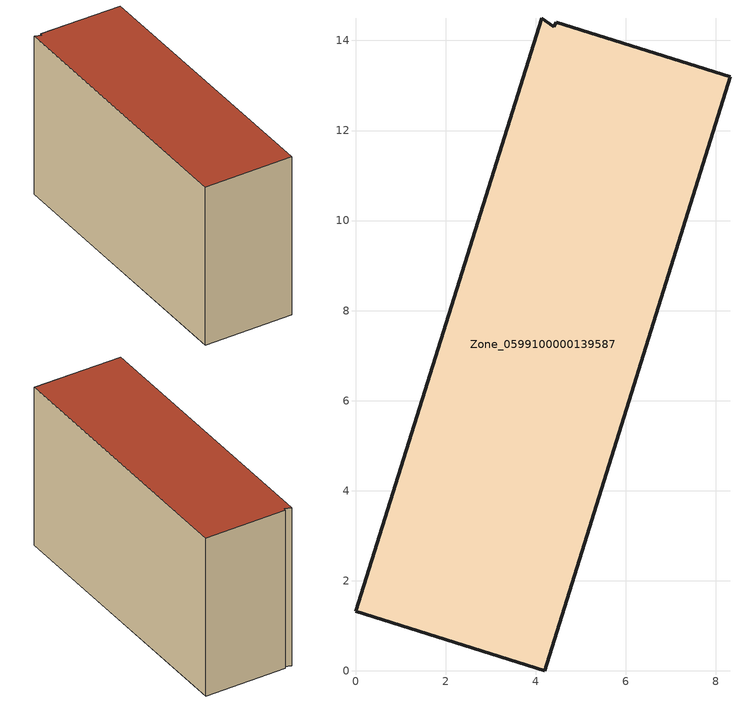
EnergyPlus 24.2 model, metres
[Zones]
Zone_0599100000139587
 floor ground (C_G): 4.46,14.41 8.32,13.19 4.2,0 0,1.32 4.13,14.49 4.41,14.31 z0.61
 wall outside (C_F): 4.2,0 8.32,13.19 4.46,14.41 4.41,14.31 4.13,14.49 0,1.32 4.2,0 z0.61:8.8
 roof outside (C_R): 8.32,13.19 4.46,14.41 4.41,14.31 4.13,14.49 0,1.32 4.2,0 z8.8
[BUILDING]
Pand.0599100000139587: North Axis=0; Terrain=City; Loads Convergence Tolerance Value=0.04; Temperature Convergence Tolerance Value=0.4; Solar Distribution=FullExterior; Maximum Number of Warmup Days=25; Minimum Number of Warmup Days=1
[Site:Location]
Rotterdam.The.Hague.AP_ZH_NLD Design_Conditions: Latitude=51.96; Longitude=4.45; Time Zone=1; Elevation=-4.5
[SITE:GROUNDTEMPERATURE:BUILDINGSURFACE]
18, 18, 18, 18, 18, 18, 18, 18, 18, 18, 18, 18
[MATERIAL] Thermal Absorptance=0.9; Solar Absorptance=0.7; Visible Absorptance=0.7
Name | Roughness | Thickness | Conductivity | Density | Specific Heat
G.TI.1965-1974 | MediumSmooth | 0.15 | 0.882353 | 540 | 1210
F.TI.1965-1974 | Rough | 0.3 | 0.697674 | 1920 | 840
R.TI.1965-1974 | MediumRough | 0.2 | 0.232558 | 1500 | 1000
[CONSTRUCTION]
C_G: G.TI.1965-1974
C_F: F.TI.1965-1974
C_R: R.TI.1965-1974
[ZONE]
Zone_0599100000139587: Type=1; Multiplier=1; Ceiling Height=Autocalculate; Volume=Autocalculate; Floor Area=autocalculate; Part of Total Floor Area=Yes
[ZONEINFILTRATION:DESIGNFLOWRATE]
Infil_Zone_0599100000139587: Zone or ZoneList or Space or SpaceList=Zone_0599100000139587; Schedule=AlwaysOn; Design Flow Rate Calculation Method=Flow/Area; Flow Rate per Floor Area=0.003; Constant Term Coefficient=1; Temperature Term Coefficient=0; Velocity Term Coefficient=0; Velocity Squared Term Coefficient=0
[HVACTEMPLATE:ZONE:IDEALLOADSAIRSYSTEM]
Zone_0599100000139587: Maximum Heating Supply Air Temperature=50; Minimum Cooling Supply Air Temperature=13; Maximum Heating Supply Air Humidity Ratio=0.0156; Minimum Cooling Supply Air Humidity Ratio=0.0077; Heating Limit=NoLimit; Cooling Limit=NoLimit; Dehumidification Control Type=ConstantSensibleHeatRatio; Cooling Sensible Heat Ratio=0.7; Dehumidification Setpoint=60; Humidification Control Type=None; Humidification Setpoint=30; Outdoor Air Method=None; Outdoor Air Flow Rate per Person=0.00944; Outdoor Air Flow Rate per Zone Floor Area=0; Outdoor Air Flow Rate per Zone=0; Demand Controlled Ventilation Type=None; Outdoor Air Economizer Type=NoEconomizer; Heat Recovery Type=None; Sensible Heat Recovery Effectiveness=0.7; Latent Heat Recovery Effectiveness=0.65
[ZONECONTROL:THERMOSTAT]
ThermostatControl_Zone_0599100000139587: Zone or ZoneList=Zone_0599100000139587; Control Type Schedule=DualSetpointControlType; Control 1=Thermostat_Zone_0599100000139587; Temperature Difference Between Cutout And Setpoint=0
[THERMOSTATSETPOINT:DUALSETPOINT]
Thermostat_Zone_0599100000139587: Heating Setpoint Temperature Schedule=HeatingSetpoint_Zone_0599100000139587; Cooling Setpoint Temperature Schedule=CoolingSetpoint_Zone_0599100000139587
[SCHEDULE:COMPACT]
HeatingSetpoint_Zone_0599100000139587: Through: 12/31, For: AllDays, Until: 24:00, 21
CoolingSetpoint_Zone_0599100000139587: Through: 12/31, For: AllDays, Until: 24:00, 24
DualSetpointControlType: Through: 12/31, For: AllDays, Until: 24:00, 4
AlwaysOn: Through: 12/31, For: AllDays, Until: 24:00, 1
